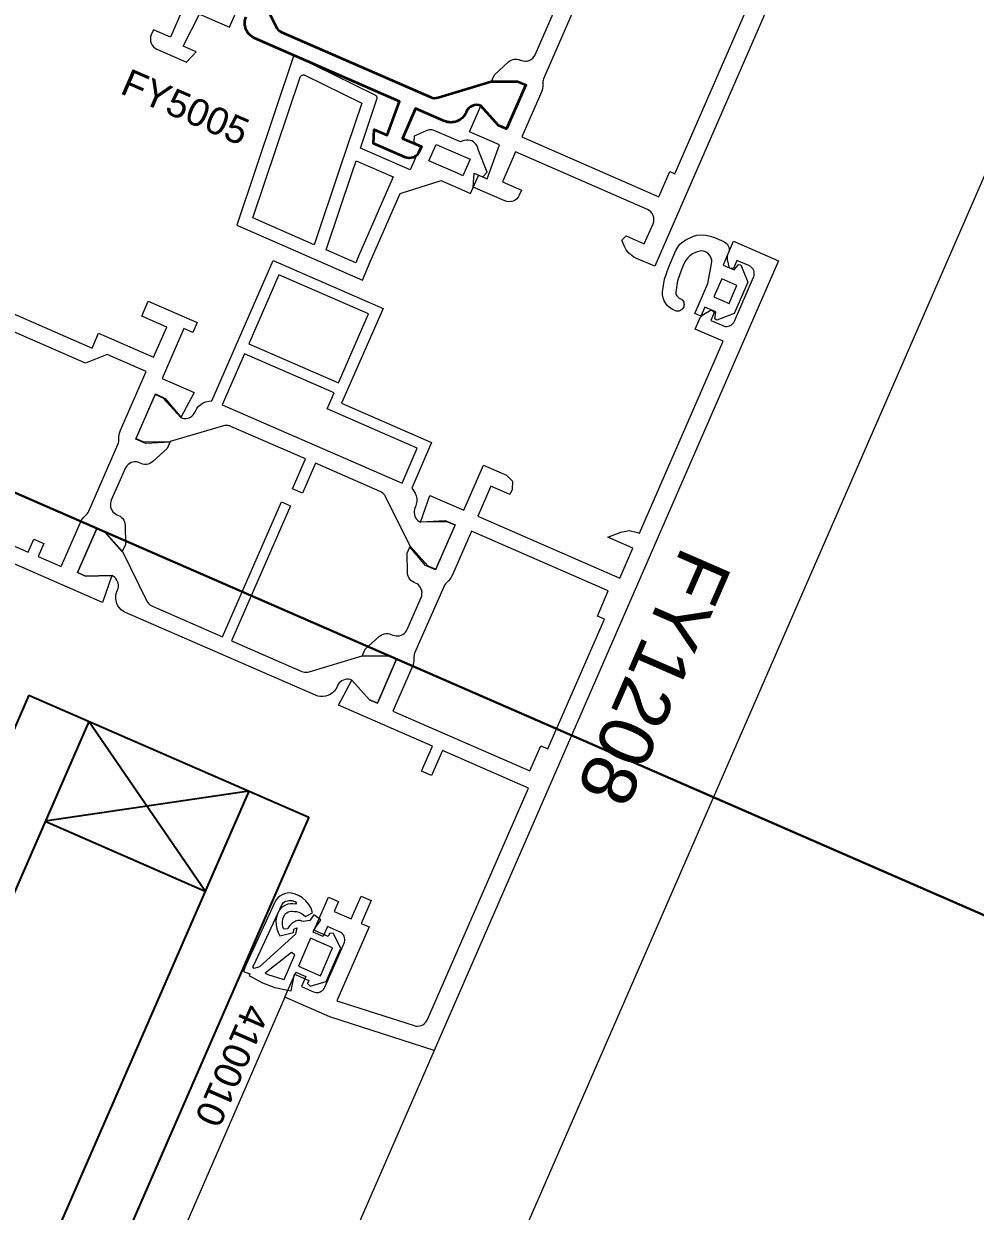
# Model space of a CAD drawing. Header units: millimetres. Extents: x -37281 to 954596, y -59787 to 956680.
# Drawn here: x 870706.8 to 870794, y -12982.7 to -12873.8 of the extents above; entities that cross this region are included whole.
import ezdxf

# ---------------------------------------------------------------- set-up
doc = ezdxf.new("R2010")
doc.units = ezdxf.units.MM
doc.header["$MEASUREMENT"] = 0
for name, color, linetype, lineweight in [('0_Pen_No__2', 8, 'Continuous', 15), ('0_Pen_No__5', 7, 'Continuous', 25), ('0_Pen_No__6', 7, 'Continuous', 35), ('0_Pen_No__7', 7, 'Continuous', 35), ('0_Pen_No__9', 7, 'Continuous', 13), ('New_A-25-M_Wall_Ext_Pen_No__87', 8, 'Continuous', 20)]:
    doc.layers.add(name, color=color, linetype=linetype, lineweight=lineweight)
doc.layers.add('New_A-25-M_Wall_Ext', color=7, linetype='Continuous')
doc.layers.add('New_ArchiCAD Windows', color=7, linetype='Continuous')
doc.layers.add('New_ArchiCAD Windows_Pen_No__23', color=7, linetype='Continuous', lineweight=30, true_color=0x2a2a2a)
doc.styles.add('GENERATED_STYLE_3', font='')
doc.styles.get('GENERATED_STYLE_3').set_extended_font_data('Arial')

# ---------------------------------------------------------------- blocks, each defined once
blk = doc.blocks.new('Wall_243_2', base_point=(874395.1, -4631.3))
at = {"layer": 'New_A-25-M_Wall_Ext_Pen_No__87', "linetype": 'Continuous', "flags": 128}
blk.add_lwpolyline([(866536.64, -22653.24), (874395.1, -4631.3)], dxfattribs=at)
blk = doc.blocks.new('Triple Window 19_2')
at = {"layer": 'New_ArchiCAD Windows_Pen_No__23', "linetype": 'Continuous'}
blk.add_line((662.5, -190), (662.5, 0), dxfattribs=at)
blk = doc.blocks.new('Wall_353_2', base_point=(874468.42, -4712.54))
at = {"layer": 'New_ArchiCAD Windows', "color": 251, "linetype": 'Continuous', "lineweight": 20, "true_color": 0x606060, "xscale": -1, "zscale": 1000, "rotation": 66.44041158399281}
blk.add_blockref('Triple Window 19_2', (870942.85, -12297.4), dxfattribs=at)

msp = doc.modelspace()

# ---------------------------------------------------------------- linework, layer by layer
at = {"layer": '0_Pen_No__2', "linetype": 'Continuous', "flags": 128}
for points in [[(870808.61, -12795.24), (870764.64, -12896.07), (870762.9, -12895.32, -0.198912), (870761.84, -12894.21), (870761.63, -12893.69), (870762.03, -12893.3), (870763.68, -12894.02), (870764.48, -12892.19, 0.414214), (870763.96, -12890.87), (870751.86, -12885.59), (870750.67, -12888.34), (870752.41, -12889.1), (870752.21, -12889.56, -0.414214), (870750.89, -12890.08), (870748, -12888.82), (870748.08, -12887.55), (870749.28, -12888.07), (870750.4, -12884.95), (870747.65, -12883.76), (870748.69, -12881.37), (870750.3, -12883.17), (870751.04, -12883.49), (870752.8, -12879.45), (870752.06, -12879.13), (870749.65, -12879.17), (870749.93, -12878.53), (870751.24, -12877.34, -0.294108), (870752.31, -12877.17), (870752.36, -12877.19, 0.414214), (870753.68, -12876.68), (870786.94, -12800.41, 0.414214)], [(870789.36, -12799.11, 0.112281), (870789.09, -12799.46), (870754.45, -12878.9, 0.112281), (870754.37, -12879.34, -0.112281), (870754.2, -12880.23), (870752.46, -12884.22), (870765.02, -12889.7), (870766.02, -12887.4), (870766.48, -12887.6), (870803.65, -12802.36), (870803.19, -12802.16), (870804.19, -12799.86), (870792.51, -12794.77)], [(870721.43, -12872.32), (870720.23, -12875.07), (870718.67, -12874.39), (870718.47, -12874.85, 0.414214), (870718.99, -12876.17), (870721.69, -12877.35), (870722.57, -12876.42), (870721.38, -12875.9), (870722.9, -12872.96), (870725.65, -12874.16), (870726.69, -12871.78)]]:
    msp.add_lwpolyline(points, format="xyb", dxfattribs=at)
for points in [[(870748.42, -12919), (870761.44, -12924.68), (870762.64, -12921.93), (870760.33, -12920.92), (870761.53, -12920.45), (870762.3, -12920.31), (870763.06, -12920.48), (870763.24, -12920.55), (870770.91, -12902.96), (870768.35, -12901.84), (870768.74, -12900.93), (870768.81, -12900.79), (870768.9, -12900.67), (870769.01, -12900.56), (870769.14, -12900.47), (870769.81, -12900.06), (870770.1, -12900.31), (870769.78, -12901.04), (870770.88, -12901.52), (870771, -12901.56), (870771.12, -12901.59), (870771.25, -12901.59), (870771.37, -12901.57), (870771.49, -12901.53), (870771.61, -12901.48), (870771.71, -12901.41), (870771.8, -12901.32), (870771.88, -12901.22), (870771.94, -12901.11), (870773.69, -12897.08), (870773.74, -12896.96), (870773.76, -12896.83), (870773.76, -12896.71), (870773.74, -12896.58), (870773.71, -12896.46), (870773.65, -12896.35), (870773.58, -12896.25), (870773.49, -12896.16), (870773.39, -12896.08), (870773.28, -12896.02), (870772.18, -12895.54), (870771.86, -12896.28), (870771.48, -12896.24), (870771.32, -12895.46), (870771.31, -12895.31), (870771.31, -12895.16), (870771.34, -12895.01), (870771.39, -12894.86), (870771.86, -12893.77), (870775.99, -12895.57), (870744.41, -12967.98), (870734.85, -12964.9), (870730.72, -12963.1)], [(870744.17, -12912.24), (870742.35, -12916.42), (870742.52, -12916.65), (870742.66, -12916.87), (870742.75, -12917.12), (870742.81, -12917.37), (870742.81, -12917.63), (870742.77, -12917.89), (870742.69, -12918.14), (870742.65, -12918.23), (870742.6, -12918.38), (870742.57, -12918.53), (870742.57, -12918.69), (870742.59, -12918.85), (870742.64, -12919), (870742.71, -12919.14), (870742.8, -12919.27), (870742.9, -12919.38), (870743.03, -12919.47), (870743.17, -12919.55), (870743.19, -12919.5), (870745.42, -12919.39), (870746.34, -12919.78), (870744.54, -12923.91), (870743.62, -12923.51), (870742.19, -12921.79), (870742.21, -12921.75), (870739.95, -12917.2), (870739.88, -12917.08), (870739.79, -12916.97), (870739.69, -12916.87), (870739.57, -12916.79), (870739.45, -12916.73), (870733.52, -12914.14), (870732.33, -12916.89), (870731.41, -12916.49), (870732.61, -12913.74), (870725.77, -12910.76), (870725.63, -12910.71), (870725.5, -12910.69), (870725.36, -12910.68), (870725.22, -12910.69), (870725.08, -12910.72), (870720.21, -12912.16), (870720.19, -12912.2), (870717.96, -12912.32), (870717.04, -12911.92), (870718.84, -12907.79), (870719.75, -12908.19), (870721.19, -12909.91), (870721.17, -12909.96), (870721.32, -12910.01), (870721.47, -12910.03), (870721.63, -12910.04), (870721.78, -12910.02), (870721.93, -12909.97), (870722.07, -12909.9), (870722.2, -12909.81), (870722.32, -12909.7), (870722.41, -12909.58), (870722.48, -12909.44), (870722.52, -12909.35), (870722.65, -12909.12), (870722.81, -12908.91), (870723.01, -12908.74), (870723.23, -12908.6), (870723.48, -12908.51), (870723.73, -12908.46), (870724.02, -12908.42), (870729.64, -12895.54), (870739.72, -12899.94), (870735.92, -12908.64)], [(870772.58, -12898.87), (870771.92, -12900.4), (870770.32, -12901.03), (870770.14, -12900.89), (870770.23, -12900.26), (870769.23, -12899.82)], [(870705.71, -12900.38), (870713.04, -12903.58), (870713.64, -12902.2), (870718.68, -12904.4), (870719.88, -12901.65), (870717.59, -12900.65), (870718.19, -12899.27), (870722.68, -12901.23), (870722.28, -12902.15), (870721.46, -12901.79), (870719.46, -12906.37), (870722.39, -12907.65), (870721.17, -12909.96), (870719.55, -12908.16), (870718.82, -12907.84), (870717.06, -12911.87), (870717.79, -12912.19), (870720.21, -12912.16), (870719.93, -12912.8), (870718.61, -12913.98), (870718.48, -12914.08), (870718.34, -12914.16), (870718.18, -12914.21), (870718.02, -12914.24), (870717.86, -12914.24), (870717.7, -12914.21), (870717.54, -12914.16), (870717.4, -12914.09), (870717.25, -12914.04), (870717.1, -12914.02), (870716.94, -12914.01), (870716.78, -12914.03), (870716.63, -12914.08), (870716.49, -12914.15), (870716.36, -12914.24), (870716.25, -12914.35), (870716.16, -12914.47), (870716.08, -12914.61), (870714.8, -12917.54), (870714.75, -12917.69), (870714.73, -12917.85), (870714.72, -12918), (870714.74, -12918.16), (870714.79, -12918.31), (870714.86, -12918.45), (870714.95, -12918.58), (870715.06, -12918.69), (870715.18, -12918.79), (870715.32, -12918.86), (870715.46, -12918.92), (870715.61, -12919), (870715.74, -12919.1), (870715.85, -12919.22), (870715.94, -12919.36), (870716.01, -12919.5), (870716.05, -12919.66), (870716.06, -12919.82), (870716.09, -12921.6), (870715.81, -12922.24), (870714.2, -12920.44), (870713.46, -12920.12), (870711.7, -12924.16), (870712.44, -12924.48), (870714.85, -12924.44), (870714, -12926.9), (870701.9, -12921.63)], [(870695.99, -12917.41), (870707.17, -12922.29), (870707.69, -12921.1), (870708.61, -12921.5), (870708.09, -12922.69), (870710.2, -12923.61), (870711.94, -12919.62), (870712.08, -12919.35), (870712.26, -12919.1), (870712.47, -12918.89), (870712.58, -12918.78), (870712.67, -12918.66), (870712.74, -12918.53), (870715.4, -12912.43), (870715.45, -12912.28), (870715.48, -12912.14), (870715.48, -12911.99), (870715.5, -12911.68), (870715.55, -12911.38), (870715.65, -12911.1), (870717.99, -12905.73), (870714.42, -12904.17), (870712.44, -12904.95), (870705.11, -12901.75)], [(870735.25, -12907.69), (870727, -12904.1), (870724.96, -12908.77), (870741.46, -12915.97), (870742.86, -12912.76), (870734.61, -12909.16)], [(870734.61, -12909.16), (870735.25, -12907.69)], [(870735.92, -12908.64), (870744.17, -12912.24)], [(870730.72, -12963.1), (870731.72, -12960.81), (870732.64, -12961.21), (870732.24, -12962.13), (870733.34, -12962.61), (870733.46, -12962.65), (870733.58, -12962.67), (870733.7, -12962.67), (870733.83, -12962.66), (870733.95, -12962.62), (870734.06, -12962.56), (870734.17, -12962.49), (870734.26, -12962.41), (870734.33, -12962.31), (870734.39, -12962.19), (870736.15, -12958.16), (870736.19, -12958.04), (870736.21, -12957.92), (870736.21, -12957.79), (870736.2, -12957.67), (870736.16, -12957.55), (870736.11, -12957.44), (870736.03, -12957.33), (870735.95, -12957.24), (870735.85, -12957.17), (870735.74, -12957.11), (870734.64, -12956.63), (870734.24, -12957.55), (870733.32, -12957.15), (870734.72, -12953.94), (870735.63, -12954.34), (870735.23, -12955.25), (870736.79, -12955.93), (870737.71, -12953.83), (870738.63, -12954.22), (870737.71, -12956.33), (870738.44, -12956.65), (870735.49, -12963.43), (870742.57, -12965.71), (870742.73, -12965.75), (870742.89, -12965.76), (870743.05, -12965.74), (870743.21, -12965.7), (870743.36, -12965.63), (870743.49, -12965.54), (870743.61, -12965.43), (870743.71, -12965.3), (870743.79, -12965.16), (870753.05, -12943.93), (870745.16, -12940.49), (870744.16, -12942.78), (870743.25, -12942.38), (870744.25, -12940.09), (870735.63, -12936.33), (870736.85, -12934.03), (870738.47, -12935.83), (870739.2, -12936.15), (870740.96, -12932.11), (870740.23, -12931.79), (870737.81, -12931.83), (870738.09, -12931.19), (870739.41, -12930), (870739.54, -12929.9), (870739.68, -12929.83), (870739.84, -12929.78), (870740, -12929.75), (870740.16, -12929.75), (870740.32, -12929.78), (870740.48, -12929.83), (870740.62, -12929.89), (870740.77, -12929.94), (870740.92, -12929.97), (870741.08, -12929.97), (870741.24, -12929.95), (870741.39, -12929.91), (870741.53, -12929.84), (870741.66, -12929.75), (870741.77, -12929.64), (870741.86, -12929.51), (870741.94, -12929.38), (870743.22, -12926.44), (870743.27, -12926.29), (870743.29, -12926.14), (870743.3, -12925.98), (870743.28, -12925.83), (870743.23, -12925.68), (870743.16, -12925.54), (870743.07, -12925.41), (870742.96, -12925.29), (870742.84, -12925.2), (870742.7, -12925.13), (870742.56, -12925.06), (870742.41, -12924.99), (870742.28, -12924.89), (870742.17, -12924.77), (870742.08, -12924.63), (870742.01, -12924.48), (870741.97, -12924.32), (870741.96, -12924.16), (870741.93, -12922.39), (870742.21, -12921.75), (870743.83, -12923.54), (870744.56, -12923.86), (870746.32, -12919.83), (870745.58, -12919.51), (870743.17, -12919.55), (870744.02, -12917.09), (870747.14, -12918.44), (870748.94, -12914.32), (870751.05, -12915.24), (870751.58, -12915.79), (870751.56, -12916.55), (870751.36, -12917.01), (870749.62, -12916.25), (870748.42, -12919)]]:
    msp.add_lwpolyline(points, dxfattribs=at)
for points in [[(870735.65, -12906.78), (870738.4, -12900.45), (870730.15, -12896.85), (870727.4, -12903.18)], [(870730.4, -12917.69), (870731.22, -12918.05), (870725.83, -12930.42), (870732.26, -12933.23), (870732.39, -12933.27), (870732.52, -12933.3), (870732.66, -12933.31), (870732.8, -12933.3), (870732.94, -12933.27), (870737.82, -12931.81), (870740.23, -12931.79), (870740.96, -12932.11), (870739.2, -12936.15), (870738.47, -12935.83), (870736.85, -12934.03), (870736.7, -12933.98), (870736.55, -12933.95), (870736.39, -12933.95), (870736.24, -12933.97), (870736.09, -12934.02), (870735.95, -12934.09), (870735.82, -12934.18), (870735.7, -12934.28), (870735.61, -12934.41), (870735.54, -12934.55), (870735.5, -12934.64), (870735.39, -12934.85), (870735.24, -12935.04), (870735.07, -12935.2), (870734.88, -12935.33), (870734.67, -12935.44), (870734.44, -12935.51), (870734.21, -12935.54), (870733.98, -12935.53), (870733.74, -12935.49), (870733.52, -12935.42), (870716.11, -12927.82), (870715.9, -12927.71), (870715.71, -12927.57), (870715.55, -12927.4), (870715.41, -12927.21), (870715.31, -12926.99), (870715.24, -12926.77), (870715.21, -12926.54), (870715.21, -12926.3), (870715.25, -12926.07), (870715.33, -12925.85), (870715.37, -12925.75), (870715.42, -12925.61), (870715.45, -12925.45), (870715.45, -12925.3), (870715.43, -12925.14), (870715.38, -12924.99), (870715.32, -12924.85), (870715.23, -12924.72), (870715.12, -12924.61), (870714.99, -12924.51), (870714.85, -12924.44), (870712.44, -12924.48), (870711.7, -12924.16), (870713.46, -12920.12), (870714.2, -12920.44), (870715.82, -12922.22), (870718.07, -12926.79), (870718.15, -12926.91), (870718.23, -12927.02), (870718.33, -12927.11), (870718.45, -12927.19), (870718.57, -12927.26), (870725, -12930.06)], [(870747.82, -12920.38), (870746.09, -12924.37), (870745.94, -12924.64), (870745.76, -12924.88), (870745.55, -12925.1), (870745.44, -12925.2), (870745.35, -12925.32), (870745.28, -12925.46), (870742.62, -12931.56), (870742.57, -12931.7), (870742.54, -12931.85), (870742.54, -12932), (870742.53, -12932.3), (870742.47, -12932.6), (870742.37, -12932.89), (870740.63, -12936.88), (870753.19, -12942.35), (870754.19, -12940.06), (870754.83, -12940.34), (870760.02, -12928.43), (870759.38, -12928.15), (870760.38, -12925.85)]]:
    msp.add_lwpolyline(points, close=True, dxfattribs=at)
at = {"layer": '0_Pen_No__5', "linetype": 'Continuous'}
for p, q in [((870707.23, -12935.41), (870567.37, -13256.16)), ((870707.23, -12935.41), (870732.9, -12946.6)), ((870712.73, -12937.81), (870572.87, -13258.55)), ((870723.4, -12953.37), (870712.73, -12937.81)), ((870727.4, -12944.2), (870587.54, -13264.95)), ((870727.4, -12944.2), (870708.74, -12946.97)), ((870732.9, -12946.6), (870593.04, -13267.35)), ((870708.74, -12946.97), (870723.4, -12953.37))]:
    msp.add_line(p, q, dxfattribs=at)
at = {"layer": '0_Pen_No__6', "linetype": 'Continuous', "flags": 128}
msp.add_lwpolyline([(870727.65, -12869.56), (870729.91, -12874.13, 0.176327), (870730.4, -12874.6), (870744.09, -12880.57, 0.176327), (870744.77, -12880.61), (870749.65, -12879.15), (870752.06, -12879.13), (870752.8, -12879.45), (870751.04, -12883.49), (870750.3, -12883.17), (870748.69, -12881.37, 0.414214), (870747.37, -12881.89), (870747.33, -12881.98, -0.414214), (870745.36, -12882.76), (870742.7, -12881.6), (870741.5, -12884.35), (870743.24, -12885.11), (870743.04, -12885.56, -0.414214), (870741.72, -12886.08), (870738.84, -12884.82), (870738.92, -12883.55), (870740.11, -12884.07), (870741.23, -12880.96), (870727.94, -12875.16, -0.414214), (870727.16, -12873.19)], format="xyb", dxfattribs=at)
at = {"layer": '0_Pen_No__9', "linetype": 'Continuous'}
for p, q in [((870730.72, -12963.1), (870597.25, -13269.19)), ((870744.41, -12967.98), (870610.55, -13274.98))]:
    msp.add_line(p, q, dxfattribs=at)
at = {"layer": '0_Pen_No__9', "linetype": 'Continuous', "flags": 128}
for points in [[(870746.09, -12888.67), (870747.74, -12889.39), (870748.46, -12887.74), (870748.91, -12887.84), (870749.26, -12887.44), (870748.45, -12885.38), (870748.41, -12885.21), (870748.35, -12885.05), (870748.26, -12884.91), (870748.15, -12884.78), (870748.02, -12884.67), (870747.87, -12884.58), (870747.71, -12884.53), (870747.54, -12884.5), (870747.37, -12884.5), (870747.2, -12884.53), (870747.04, -12884.59), (870746.83, -12884.68), (870744.48, -12883.65), (870744.32, -12883.6), (870744.15, -12883.57), (870743.99, -12883.57), (870743.82, -12883.6), (870743.67, -12883.66), (870742.57, -12884.15), (870742.53, -12884.68), (870743.16, -12885.1), (870742.22, -12887.25), (870737.64, -12885.25), (870739.15, -12880.75), (870739.17, -12880.7), (870739.17, -12880.65), (870739.17, -12880.6), (870739.15, -12880.56), (870739.14, -12880.51), (870739.11, -12880.47), (870739.08, -12880.44), (870739.04, -12880.41), (870739, -12880.38), (870731.54, -12876.73), (870726.3, -12892.31), (870737.83, -12897.34), (870738.55, -12895.68)], [(870736.92, -12887.4), (870737.26, -12886.4), (870740.64, -12887.87), (870737.47, -12895.15)], [(870737.47, -12895.15), (870737.21, -12895.76), (870734.51, -12894.58), (870736.92, -12887.4)], [(870738.55, -12895.68), (870741.28, -12889.41), (870741.46, -12889.33), (870744.86, -12888.26), (870745.03, -12888.21), (870746.09, -12888.67)], [(870769.23, -12899.82), (870768.87, -12900.64), (870768.32, -12900.4), (870769.51, -12897.65), (870769.85, -12895.84), (870769.87, -12895.67), (870769.86, -12895.51), (870769.82, -12895.34), (870769.76, -12895.19), (870769.67, -12895.05), (870769.55, -12894.92), (870769.42, -12894.82), (870769.28, -12894.74), (870769.12, -12894.69), (870768.95, -12894.66), (870768.66, -12894.71), (870768.37, -12894.81), (870768.1, -12894.95), (870767.86, -12895.13), (870767.64, -12895.34), (870767.46, -12895.58), (870767.32, -12895.85), (870767.05, -12896.47), (870766.72, -12897.42), (870766.56, -12898.41), (870766.56, -12898.51), (870766.58, -12898.6), (870766.61, -12898.69), (870766.65, -12898.78), (870766.71, -12898.86), (870766.78, -12898.92), (870766.86, -12898.98), (870766.94, -12899.02), (870767.04, -12899.06), (870767.12, -12899.13), (870767.19, -12899.2), (870767.25, -12899.29), (870767.29, -12899.38), (870767.32, -12899.48), (870767.33, -12899.58), (870767.32, -12899.69), (870767.29, -12899.79), (870767.25, -12899.88), (870767.19, -12899.97), (870767.12, -12900.04), (870767.04, -12900.1), (870766.94, -12900.15), (870766.84, -12900.18), (870766.74, -12900.19), (870766.64, -12900.18), (870766.54, -12900.16), (870766.28, -12900.05), (870766.04, -12899.9), (870765.82, -12899.71), (870765.65, -12899.49), (870765.51, -12899.25), (870765.41, -12898.98), (870765.36, -12898.7), (870765.36, -12898.42), (870765.54, -12897.25), (870765.92, -12896.13), (870766.58, -12894.62), (870766.74, -12894.32), (870766.95, -12894.06), (870767.21, -12893.83), (870767.49, -12893.65), (870768.19, -12893.33), (870768.51, -12893.24), (870768.85, -12893.2), (870769.29, -12893.22), (870769.72, -12893.31), (870770.13, -12893.45), (870770.97, -12893.82), (870771.08, -12893.88), (870771.18, -12893.95), (870771.27, -12894.04), (870771.34, -12894.14), (870771.4, -12894.26), (870771.43, -12894.38), (870771.45, -12894.5), (870771.45, -12894.63), (870771.42, -12894.75), (870771.38, -12894.87), (870770.9, -12895.97), (870771.91, -12896.41), (870772.31, -12895.91), (870772.54, -12895.95), (870773.16, -12897.54), (870772.58, -12898.87)]]:
    msp.add_lwpolyline(points, dxfattribs=at)
for points in [[(870735.76, -12887.07), (870733.4, -12894.1), (870727.79, -12891.65), (870732.13, -12878.73), (870732.15, -12878.69), (870732.18, -12878.64), (870732.21, -12878.61), (870732.25, -12878.58), (870732.3, -12878.55), (870732.35, -12878.54), (870732.4, -12878.53), (870732.45, -12878.53), (870732.5, -12878.54), (870732.55, -12878.56), (870737.77, -12881.11)], [(870746.6, -12887.58), (870743.93, -12886.41), (870744.59, -12884.9), (870747.7, -12886.26), (870747.04, -12887.77)], [(870771.83, -12898.6), (870772.17, -12897.83), (870770.79, -12897.23), (870770.07, -12898.88), (870771.45, -12899.48)], [(870729.81, -12954.38), (870727.15, -12960.15), (870726.93, -12960.73), (870727.51, -12960.96), (870727.44, -12961.12), (870727.59, -12961.21), (870728.67, -12961.78), (870729.81, -12962.2), (870731, -12962.47), (870731.28, -12962.52), (870731.61, -12960.98), (870732.92, -12961.56), (870732.8, -12961.83), (870733.04, -12962.1), (870734.51, -12961.67), (870735.85, -12958.61), (870735.16, -12957.24), (870734.8, -12957.25), (870734.68, -12957.52), (870733.37, -12956.95), (870734.02, -12956.02), (870733.37, -12955.55), (870733, -12956.08), (870732.38, -12956.17), (870732.27, -12956.12), (870732.16, -12956.08), (870732.04, -12956.07), (870731.92, -12956.07), (870731.8, -12956.1), (870731.69, -12956.14), (870731.59, -12956.2), (870731.43, -12956.28), (870731.28, -12956.39), (870731.16, -12956.52), (870731.06, -12956.67), (870730.99, -12956.84), (870730.62, -12956.85), (870730.54, -12956.64), (870730.5, -12956.41), (870730.5, -12956.19), (870730.54, -12955.96), (870730.6, -12955.75), (870730.7, -12955.54), (870730.79, -12955.44), (870730.89, -12955.35), (870731.01, -12955.28), (870731.14, -12955.24), (870731.27, -12955.21), (870731.4, -12955.21), (870731.54, -12955.23), (870731.77, -12955.25), (870732, -12955.31), (870732.22, -12955.41), (870732.43, -12955.54), (870732.61, -12955.69), (870733.26, -12955.35), (870733.12, -12954.95), (870732.91, -12954.59), (870732.64, -12954.26), (870732.33, -12953.99), (870731.97, -12953.77), (870731.57, -12953.62), (870731.16, -12953.54), (870730.92, -12953.55), (870730.69, -12953.61), (870730.47, -12953.7), (870730.26, -12953.83), (870730.08, -12953.99), (870729.93, -12954.17)], [(870727.86, -12960.16), (870730.48, -12954.57), (870730.57, -12954.46), (870730.69, -12954.37), (870730.81, -12954.3), (870730.95, -12954.25), (870731.09, -12954.22), (870731.24, -12954.22), (870731.38, -12954.24), (870731.52, -12954.28), (870731.65, -12954.34), (870731.77, -12954.43), (870731.7, -12954.58), (870731.46, -12954.54), (870731.22, -12954.54), (870730.99, -12954.58), (870730.77, -12954.66), (870730.56, -12954.77), (870730.37, -12954.92), (870730.21, -12955.09), (870730.05, -12955.42), (870729.94, -12955.76), (870729.9, -12956.11), (870729.91, -12956.47), (870729.97, -12956.83), (870730.1, -12957.16), (870730.27, -12957.47), (870731.51, -12957.17), (870731.53, -12956.86), (870731.82, -12956.73), (870731.7, -12957.32), (870728.4, -12960.31), (870727.9, -12960.46), (870727.78, -12960.32)], [(870731.96, -12960.26), (870733.98, -12961.14), (870735.1, -12958.58), (870733.08, -12957.7)], [(870730.54, -12961.46), (870730.66, -12961.49), (870731.64, -12959.23), (870731.34, -12959), (870728.92, -12960.91), (870729.16, -12961.01)]]:
    msp.add_lwpolyline(points, close=True, dxfattribs=at)

# ---------------------------------------------------------------- block references
at = {"layer": 'New_A-25-M_Wall_Ext', "color": 250, "lineweight": 50, "true_color": 0x2a2a2a}
for name, p in [('Wall_353_2', (874468.42, -4712.54)), ('Wall_243_2', (874395.1, -4631.3))]:
    msp.add_blockref(name, p, dxfattribs=at)

# ---------------------------------------------------------------- texts
at = {"layer": '0_Pen_No__7', "linetype": 'Continuous', "attachment_point": 7, "style": 'GENERATED_STYLE_3'}
for s, insert, char_height, rotation in [('\\A1;{\\fArial|b0|i0|c0|p34;FY5005}', (870715.48, -12880.21), 2.5, 336.4404), ('\\A1;{\\fArial|b0|i0|c0|p34;FY1208}', (870767.13, -12921.58), 5, 246.4404), ('\\A1;{\\fArial|b0|i0|c0|p34;410010}', (870727.03, -12963.52), 2.5, 246.4404)]:
    msp.add_mtext(s, dxfattribs=dict(at, insert=insert, char_height=char_height, rotation=rotation))

doc.saveas('drawing.dxf')
